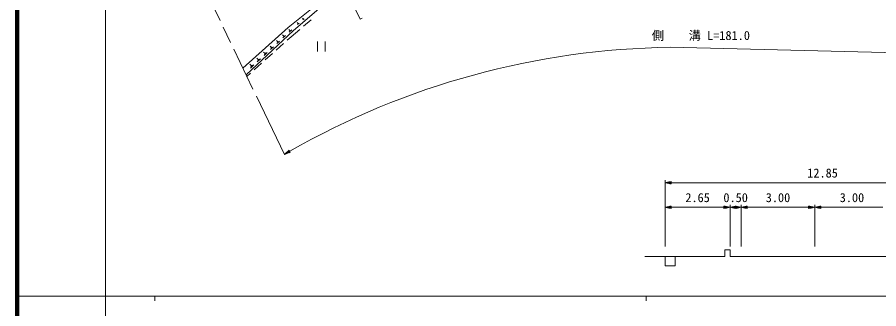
# Model space of a CAD drawing. Units: millimetres, scale not verified. Extents: x 40000 to 680000, y 20000 to 380000.
# Drawn here: x 40000 to 215375, y 202409 to 261705 of the extents above; entities that cross this region are included whole.
import ezdxf
from ezdxf.enums import TextEntityAlignment as Align

# ---------------------------------------------------------------- set-up
doc = ezdxf.new("R2010")
doc.units = ezdxf.units.MM
doc.header["$LTSCALE"] = 1000
doc.linetypes.add('CHAIN', pattern=[18.5, 12, -1.5, 3.5, -1.5])
for name, color, linetype, lineweight in [('M-BGD', 7, 'Continuous', 13), ('M-BMK', 2, 'CHAIN', 13), ('M-STR-HTXT', 7, 'Continuous', 13), ('M-TTL', 2, 'Continuous', 140), ('M-TTL-BAND', 7, 'Continuous', 13)]:
    doc.layers.add(name, color=color, linetype=linetype, lineweight=lineweight)
doc.styles.add('ＭＳ ゴシック', font='')
doc.styles.get('ＭＳ ゴシック').set_extended_font_data('MS Gothic')

msp = doc.modelspace()

# ---------------------------------------------------------------- linework, layer by layer
at = {"layer": 'M-BGD'}
for p, q in [((109791, 261323), (106609, 267971)), ((98266, 261282), (98088, 261488)), ((98420, 261415), (98112, 261149)), ((109791, 261323), (110242, 261539)), ((97202, 260361), (96990, 260605)), ((97385, 260520), (97019, 260203)), ((98299, 259875), (99832, 261161)), ((94336, 257767), (94028, 258096)), ((94583, 257998), (94089, 257536)), ((95621, 258884), (95314, 259213)), ((95868, 259115), (95375, 258653)), ((95735, 257724), (97533, 259233)), ((92723, 255025), (94213, 256360)), ((93112, 256622), (92780, 256977)), ((93379, 256871), (92846, 256373)), ((94957, 257027), (95735, 257724)), ((101151, 256749), (101151, 254749)), ((102651, 256749), (102651, 254749)), ((90471, 254304), (90164, 254631)), ((90854, 254509), (90240, 253935)), ((90624, 254447), (90317, 254160)), ((90489, 253023), (91978, 254358)), ((91778, 255517), (91493, 255823)), ((92136, 255709), (91564, 255173)), ((91922, 255651), (91635, 255383)), ((89121, 253052), (88793, 253402)), ((89531, 253271), (88875, 252657)), ((89285, 253205), (88957, 252898)), ((87729, 251760), (87379, 252134)), ((88167, 251994), (87466, 251338)), ((87904, 251924), (87553, 251596)), ((88255, 251021), (89744, 252356)), ((86732, 249657), (87510, 250354))]:
    msp.add_line(p, q, dxfattribs=at)
for points in [[(107705, 269727), (95151, 259640), (85917, 251360)], [(86584, 249966), (96225, 258987), (108496, 269603)], [(167748, 213051), (184030, 213051), (184030, 214383), (185113, 214383), (185113, 213051), (220180, 213051), (220180, 214347), (220944, 214347), (220944, 213051), (239427, 213051)], [(171876, 213051), (171876, 211169), (173936, 211169), (173936, 213051)]]:
    msp.add_lwpolyline(points, dxfattribs=at)
at = {"layer": 'M-BMK'}
msp.add_line((76096, 271882), (87962, 247088), dxfattribs=at)
at = {"layer": 'M-STR-HTXT'}
for p, q in [((172920, 255594), (251705, 253666)), ((88676, 245620), (94381, 233816)), ((94381, 233816), (95335, 234661)), ((94381, 233816), (95461, 234445)), ((94381, 233816), (95587, 234229)), ((95436, 234488), (94572, 233985)), ((95486, 234402), (94622, 233899)), ((94763, 234154), (95411, 234532)), ((94863, 233981), (95511, 234359)), ((95385, 234575), (94953, 234323)), ((95536, 234316), (95104, 234064)), ((95144, 234492), (95360, 234618)), ((95587, 234229), (95335, 234661)), ((95346, 234147), (95562, 234272)), ((171876, 215051), (171876, 228551)), ((171876, 228051), (173126, 228301)), ((171876, 228051), (173126, 227801)), ((171876, 228051), (173126, 228051)), ((173126, 228101), (172126, 228101)), ((173126, 228001), (172126, 228001)), ((172376, 228151), (173126, 228151)), ((173126, 228201), (172626, 228201)), ((172876, 228251), (173126, 228251)), ((173126, 227801), (173126, 228301)), ((173126, 228051), (185113, 228051)), ((185113, 228051), (187368, 228051)), ((187368, 228051), (202354, 228051)), ((202354, 228051), (217481, 228051)), ((172376, 227951), (173126, 227951)), ((173126, 227901), (172626, 227901)), ((172876, 227851), (173126, 227851)), ((171876, 223051), (173126, 223301)), ((171876, 223051), (173126, 222801)), ((171876, 223051), (173126, 223051)), ((173126, 223101), (172126, 223101)), ((173126, 223001), (172126, 223001)), ((172376, 223151), (173126, 223151)), ((172376, 222951), (173126, 222951)), ((173126, 223201), (172626, 223201)), ((173126, 222901), (172626, 222901)), ((172876, 223251), (173126, 223251)), ((172876, 222851), (173126, 222851)), ((173126, 222801), (173126, 223301)), ((173126, 223051), (183863, 223051)), ((185113, 223051), (183863, 223301)), ((183863, 223301), (183863, 222801)), ((184113, 223251), (183863, 223251)), ((183863, 223201), (184363, 223201)), ((184613, 223151), (183863, 223151)), ((183863, 223101), (184863, 223101)), ((185113, 223051), (183863, 222801)), ((185113, 223051), (183863, 223051)), ((183863, 223001), (184863, 223001)), ((184613, 222951), (183863, 222951)), ((183863, 222901), (184363, 222901)), ((184113, 222851), (183863, 222851)), ((185113, 215051), (185113, 223551)), ((185113, 223051), (186363, 223301)), ((185113, 223051), (186363, 222801)), ((185113, 223051), (186363, 223051)), ((186363, 223101), (185363, 223101)), ((186363, 223001), (185363, 223001)), ((185613, 223151), (186363, 223151)), ((185613, 222951), (186363, 222951)), ((186363, 223201), (185863, 223201)), ((186363, 222901), (185863, 222901)), ((186113, 223251), (186363, 223251)), ((186113, 222851), (186363, 222851)), ((187368, 223051), (186118, 223301)), ((186118, 223301), (186118, 222801)), ((186368, 223251), (186118, 223251)), ((186118, 223201), (186618, 223201)), ((186868, 223151), (186118, 223151)), ((186118, 223101), (187118, 223101)), ((187368, 223051), (186118, 222801)), ((187368, 223051), (186118, 223051)), ((186118, 223001), (187118, 223001)), ((186868, 222951), (186118, 222951)), ((186118, 222901), (186618, 222901)), ((186368, 222851), (186118, 222851)), ((186363, 222801), (186363, 223301)), ((187368, 215051), (187368, 223551)), ((187368, 223051), (188618, 223301)), ((187368, 223051), (188618, 222801)), ((187368, 223051), (188618, 223051)), ((188618, 223101), (187618, 223101)), ((188618, 223001), (187618, 223001)), ((187868, 223151), (188618, 223151)), ((187868, 222951), (188618, 222951)), ((188618, 223201), (188118, 223201)), ((188618, 222901), (188118, 222901)), ((188368, 223251), (188618, 223251)), ((188368, 222851), (188618, 222851)), ((188618, 222801), (188618, 223301)), ((188618, 223051), (201104, 223051)), ((202354, 223051), (201104, 223301)), ((201104, 223301), (201104, 222801)), ((201354, 223251), (201104, 223251)), ((201104, 223201), (201604, 223201)), ((201854, 223151), (201104, 223151)), ((201104, 223101), (202104, 223101)), ((202354, 223051), (201104, 222801)), ((202354, 223051), (201104, 223051)), ((201104, 223001), (202104, 223001)), ((201854, 222951), (201104, 222951)), ((201104, 222901), (201604, 222901)), ((201354, 222851), (201104, 222851)), ((202354, 215051), (202354, 223551)), ((202354, 223051), (203604, 223301)), ((202354, 223051), (203604, 222801)), ((202354, 223051), (203604, 223051)), ((203604, 223101), (202604, 223101)), ((203604, 223001), (202604, 223001)), ((202854, 223151), (203604, 223151)), ((202854, 222951), (203604, 222951)), ((203604, 223201), (203104, 223201)), ((203604, 222901), (203104, 222901)), ((203354, 223251), (203604, 223251)), ((203354, 222851), (203604, 222851)), ((203604, 222801), (203604, 223301)), ((203604, 223051), (216231, 223051))]:
    msp.add_line(p, q, dxfattribs=at)
msp.add_arc((175064, 95356), 160252, 90.76669, 119.78331, dxfattribs=at)
at = {"layer": 'M-TTL'}
msp.add_line((40000, 380000), (40000, 20000), dxfattribs=at)
at = {"layer": 'M-TTL-BAND'}
for p, q in [((58000, 370000), (58000, 20000)), ((40000, 205000), (579000, 205000)), ((68000, 205000), (68000, 204000)), ((168000, 205000), (168000, 204000))]:
    msp.add_line(p, q, dxfattribs=at)

# ---------------------------------------------------------------- texts
at = {"layer": 'M-STR-HTXT', "style": 'ＭＳ ゴシック'}
for s, p in [('側\u3000\u3000溝 L=181.0', (179163, 256527)), ('12.85', (203932, 228551)), ('2.65', (178494, 223551)), ('0.50', (186240, 223551)), ('3.00', (194861, 223551)), ('3.00', (209917, 223551))]:
    msp.add_text(s, height=1833, dxfattribs=at).set_placement(p, align=Align.BOTTOM_CENTER)

doc.saveas('drawing.dxf')
